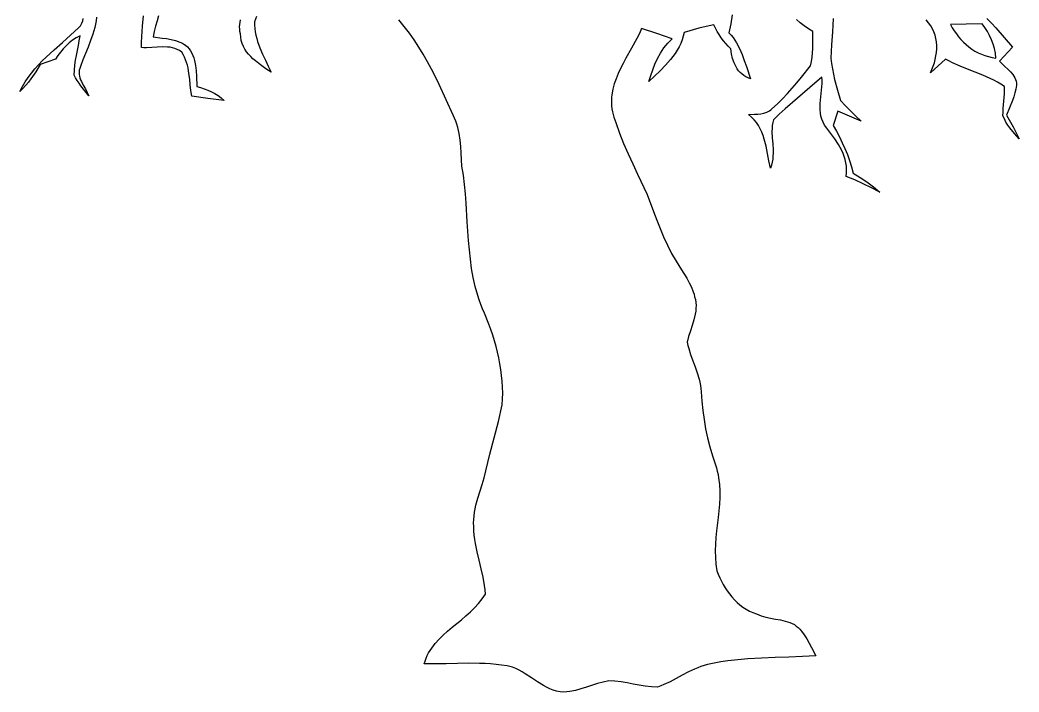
# Model space of a CAD drawing. Extents: x 0 to 24, y 0 to 24.
# Drawn here: x 0.7 to 6.06, y 0.03 to 3.64 of the extents above; entities that cross this region are included whole.
import ezdxf

# ---------------------------------------------------------------- set-up
doc = ezdxf.new("R2010")
doc.units = 0
doc.layers.add('Default_Layer', color=1, linetype='CONTINUOUS')

msp = doc.modelspace()

# ---------------------------------------------------------------- linework, layer by layer
at = {"layer": 'Default_Layer'}
for points in [[(1.1093, 3.6538), (1.1071, 3.6353), (1.1039, 3.6171), (1.1, 3.5991), (1.0901, 3.5635), (1.0781, 3.5285), (1.0648, 3.4938), (1.0508, 3.4593), (1.037, 3.4248), (1.024, 3.3903), (1.0195, 3.3796), (1.0169, 3.369), (1.0159, 3.3587), (1.0163, 3.3484), (1.0179, 3.3383), (1.0207, 3.3283), (1.0243, 3.3184), (1.0287, 3.3085), (1.0389, 3.289), (1.05, 3.2697), (1.0604, 3.2504), (1.0688, 3.2311), (1.0471, 3.258), (1.0259, 3.2853), (1.0159, 3.2993), (1.0065, 3.3136), (0.9978, 3.3285), (0.9901, 3.3438), (0.9912, 3.3704), (0.9939, 3.3969), (0.9978, 3.4232), (1.0024, 3.4495), (1.0125, 3.5019), (1.0172, 3.5281), (1.0211, 3.5543), (1.0006, 3.5433), (0.9815, 3.5306), (0.9636, 3.5164), (0.9468, 3.501), (0.9311, 3.4843), (0.9163, 3.4667), (0.9024, 3.4483), (0.8892, 3.4293), (0.848, 3.4152), (0.807, 3.4002), (0.7833, 3.3615), (0.7576, 3.3242), (0.7439, 3.3061), (0.7296, 3.2885), (0.7146, 3.2715), (0.6988, 3.255), (0.7122, 3.2815), (0.7271, 3.3069), (0.7434, 3.3311), (0.7608, 3.3544), (0.7793, 3.3768), (0.7986, 3.3984), (0.8188, 3.4194), (0.8397, 3.4398), (0.8827, 3.4795), (0.9267, 3.5183), (0.9706, 3.5571), (1.0133, 3.5967), (1.0239, 3.6089), (1.0315, 3.6216), (1.0363, 3.6345), (1.0388, 3.6478)], [(1.4433, 3.6625), (1.4348, 3.6343), (1.4271, 3.606), (1.4202, 3.5774), (1.414, 3.5485), (1.4619, 3.5424), (1.4862, 3.5391), (1.5102, 3.5348), (1.5337, 3.5289), (1.5564, 3.5209), (1.5673, 3.5159), (1.5779, 3.5101), (1.5881, 3.5035), (1.5979, 3.496), (1.6071, 3.4849), (1.615, 3.4731), (1.6217, 3.4609), (1.6273, 3.4483), (1.6319, 3.4353), (1.6357, 3.422), (1.6411, 3.3945), (1.6443, 3.3663), (1.646, 3.3379), (1.6487, 3.2819), (1.6687, 3.2762), (1.6884, 3.2696), (1.7077, 3.2622), (1.7265, 3.2536), (1.7447, 3.2439), (1.7622, 3.2329), (1.7789, 3.2206), (1.7946, 3.2067), (1.7079, 3.2178), (1.6214, 3.2301), (1.6168, 3.2601), (1.6133, 3.2906), (1.6101, 3.3213), (1.6063, 3.3519), (1.601, 3.3821), (1.5975, 3.3969), (1.5933, 3.4115), (1.5883, 3.4258), (1.5824, 3.4397), (1.5755, 3.4533), (1.5674, 3.4665), (1.5557, 3.4748), (1.5435, 3.4814), (1.5308, 3.4865), (1.5178, 3.4902), (1.5045, 3.4927), (1.4909, 3.4942), (1.4631, 3.4949), (1.4348, 3.4936), (1.4064, 3.4916), (1.3784, 3.4903), (1.3646, 3.4904), (1.3511, 3.4912), (1.3515, 3.5198), (1.3529, 3.5484), (1.3573, 3.6055), (1.3614, 3.6624)], [(1.9692, 3.6582), (1.9575, 3.6291), (1.9578, 3.6109), (1.9592, 3.5929), (1.9618, 3.5752), (1.9654, 3.5577), (1.9698, 3.5404), (1.975, 3.5234), (1.9872, 3.4897), (2.0014, 3.4565), (2.0166, 3.4237), (2.0321, 3.3911), (2.047, 3.3586), (2.0188, 3.3779), (1.9904, 3.398), (1.9629, 3.4195), (1.95, 3.4309), (1.9377, 3.4429), (1.9262, 3.4554), (1.9158, 3.4686), (1.9065, 3.4825), (1.8985, 3.4972), (1.8919, 3.5127), (1.887, 3.5291), (1.8838, 3.5464), (1.8824, 3.5647), (1.8799, 3.5778), (1.8785, 3.5906), (1.8782, 3.6033), (1.8788, 3.6159), (1.8804, 3.6283), (1.8827, 3.6406)], [(4.5237, 3.6672), (4.5151, 3.6191), (4.5052, 3.5713), (4.5168, 3.5582), (4.5274, 3.5446), (4.5372, 3.5305), (4.5462, 3.516), (4.5622, 3.4858), (4.576, 3.4544), (4.5882, 3.4221), (4.5995, 3.3894), (4.6214, 3.324), (4.6082, 3.329), (4.5961, 3.3349), (4.585, 3.3417), (4.575, 3.3493), (4.5659, 3.3577), (4.5578, 3.3668), (4.5505, 3.3766), (4.5441, 3.3869), (4.5384, 3.3978), (4.5335, 3.4092), (4.5256, 3.4332), (4.52, 3.4585), (4.5164, 3.4847), (4.5019, 3.4985), (4.4882, 3.513), (4.4755, 3.5283), (4.4636, 3.5442), (4.4525, 3.5606), (4.4423, 3.5776), (4.4327, 3.595), (4.4239, 3.6129), (4.3838, 3.6043), (4.344, 3.5947), (4.2647, 3.573), (4.2602, 3.5523), (4.2541, 3.5324), (4.2466, 3.5132), (4.2379, 3.4948), (4.2279, 3.477), (4.2169, 3.4598), (4.205, 3.4431), (4.1923, 3.427), (4.1649, 3.3959), (4.1358, 3.3661), (4.0763, 3.3088), (4.0857, 3.3404), (4.0962, 3.3719), (4.1081, 3.4029), (4.1218, 3.4329), (4.1375, 3.4618), (4.1463, 3.4756), (4.1558, 3.4891), (4.1659, 3.502), (4.1768, 3.5145), (4.1884, 3.5264), (4.2009, 3.5376), (4.1191, 3.5671), (4.0368, 3.5945), (4.0245, 3.5675), (4.011, 3.5407), (3.9817, 3.4872), (3.9515, 3.4335), (3.9369, 3.4065), (3.9231, 3.3793), (3.9104, 3.3517), (3.8992, 3.3239), (3.8897, 3.2957), (3.8822, 3.267), (3.8772, 3.2377), (3.8757, 3.2229), (3.875, 3.2079), (3.875, 3.1928), (3.8758, 3.1775), (3.8775, 3.1621), (3.88, 3.1464), (3.8884, 3.1174), (3.8975, 3.0886), (3.9177, 3.0319), (3.9402, 2.976), (3.9643, 2.9208), (3.9896, 2.8659), (4.0154, 2.8114), (4.0666, 2.7022), (4.1005, 2.6104), (4.1179, 2.5645), (4.136, 2.519), (4.1551, 2.474), (4.1756, 2.4295), (4.1978, 2.3858), (4.2219, 2.3431), (4.2359, 2.3202), (4.2505, 2.2974), (4.2793, 2.2518), (4.2926, 2.2283), (4.3043, 2.2042), (4.3141, 2.1791), (4.3181, 2.1662), (4.3214, 2.1529), (4.3254, 2.1372), (4.3278, 2.1216), (4.3288, 2.1061), (4.3285, 2.0906), (4.327, 2.0752), (4.3246, 2.0599), (4.3176, 2.0294), (4.3085, 1.9991), (4.2987, 1.9688), (4.2893, 1.9387), (4.2817, 1.9086), (4.2852, 1.8917), (4.2895, 1.8749), (4.2998, 1.8419), (4.3116, 1.8092), (4.3238, 1.7766), (4.3355, 1.7438), (4.3454, 1.7106), (4.3495, 1.6938), (4.3527, 1.6768), (4.355, 1.6595), (4.3562, 1.6419), (4.36, 1.592), (4.3651, 1.5422), (4.3719, 1.4927), (4.3803, 1.4434), (4.3904, 1.3945), (4.4025, 1.346), (4.4165, 1.2979), (4.4326, 1.2505), (4.4384, 1.2329), (4.4432, 1.2154), (4.4472, 1.1978), (4.4504, 1.1802), (4.4547, 1.1448), (4.4565, 1.1093), (4.4563, 1.0737), (4.4545, 1.0381), (4.4514, 1.0023), (4.4477, 0.9665), (4.4395, 0.8949), (4.4359, 0.8591), (4.4333, 0.8233), (4.4321, 0.7875), (4.4327, 0.7518), (4.4354, 0.7162), (4.4409, 0.6806), (4.4482, 0.662), (4.4563, 0.6435), (4.4651, 0.6252), (4.4748, 0.6072), (4.4853, 0.5897), (4.4966, 0.5726), (4.5086, 0.5561), (4.5215, 0.5403), (4.5351, 0.5253), (4.5496, 0.5111), (4.5648, 0.4978), (4.5809, 0.4855), (4.5977, 0.4744), (4.6154, 0.4645), (4.6338, 0.4559), (4.6531, 0.4486), (4.6653, 0.4433), (4.6778, 0.4387), (4.7033, 0.4315), (4.7293, 0.4259), (4.7555, 0.4212), (4.7817, 0.4163), (4.8075, 0.4103), (4.8327, 0.4024), (4.845, 0.3974), (4.857, 0.3915), (4.8674, 0.3836), (4.8771, 0.3751), (4.8861, 0.3661), (4.8946, 0.3566), (4.9102, 0.3362), (4.9241, 0.3146), (4.9369, 0.2921), (4.949, 0.2691), (4.9727, 0.2234), (4.8998, 0.2195), (4.8267, 0.2169), (4.7536, 0.2147), (4.6805, 0.2119), (4.6076, 0.2076), (4.5712, 0.2046), (4.535, 0.2008), (4.4988, 0.1963), (4.4627, 0.1908), (4.4268, 0.1842), (4.391, 0.1764), (4.373, 0.1718), (4.3553, 0.1663), (4.338, 0.1599), (4.3209, 0.1529), (4.2876, 0.1371), (4.2548, 0.1198), (4.2222, 0.1021), (4.1895, 0.0849), (4.1562, 0.069), (4.1392, 0.0619), (4.122, 0.0554), (4.0891, 0.0568), (4.0564, 0.0605), (4.0239, 0.0658), (3.9914, 0.0719), (3.9589, 0.078), (3.9264, 0.0834), (3.8936, 0.0872), (3.8607, 0.0888), (3.8302, 0.0829), (3.8002, 0.0748), (3.7408, 0.0555), (3.711, 0.0461), (3.681, 0.038), (3.6505, 0.0321), (3.6351, 0.0303), (3.6194, 0.0293), (3.5995, 0.0311), (3.5804, 0.0347), (3.562, 0.0401), (3.5442, 0.0469), (3.5268, 0.055), (3.5099, 0.0641), (3.477, 0.0845), (3.4446, 0.1064), (3.4121, 0.1279), (3.3955, 0.1381), (3.3787, 0.1474), (3.3614, 0.1559), (3.3436, 0.1631), (3.3143, 0.1692), (3.285, 0.174), (3.2555, 0.1777), (3.226, 0.1804), (3.1963, 0.1822), (3.1667, 0.1833), (3.1072, 0.1837), (3.0476, 0.1826), (2.9879, 0.181), (2.9283, 0.1799), (2.8689, 0.1803), (2.8738, 0.1959), (2.8795, 0.211), (2.886, 0.2254), (2.8932, 0.2394), (2.9011, 0.2528), (2.9096, 0.2657), (2.9284, 0.2903), (2.9491, 0.3135), (2.9715, 0.3355), (2.995, 0.3567), (3.0193, 0.3773), (3.069, 0.4179), (3.0935, 0.4385), (3.1174, 0.4596), (3.1402, 0.4817), (3.1616, 0.5048), (3.1811, 0.5295), (3.1901, 0.5424), (3.1984, 0.5558), (3.1963, 0.5788), (3.1933, 0.6016), (3.1851, 0.6469), (3.175, 0.6919), (3.1641, 0.7368), (3.1536, 0.7816), (3.1445, 0.8267), (3.1409, 0.8494), (3.1381, 0.8722), (3.1361, 0.8952), (3.1353, 0.9182), (3.1346, 0.9377), (3.1352, 0.957), (3.1368, 0.9762), (3.1394, 0.9952), (3.1428, 1.014), (3.147, 1.0327), (3.1569, 1.0699), (3.1799, 1.1437), (3.191, 1.1807), (3.2004, 1.2178), (3.2223, 1.3064), (3.2451, 1.3948), (3.2675, 1.4832), (3.2887, 1.5718), (3.2903, 1.6035), (3.2907, 1.6352), (3.29, 1.6669), (3.2881, 1.6985), (3.2852, 1.73), (3.2812, 1.7614), (3.2762, 1.7927), (3.2702, 1.8238), (3.2634, 1.8547), (3.2556, 1.8855), (3.247, 1.916), (3.2376, 1.9463), (3.2274, 1.9764), (3.2165, 2.0062), (3.1926, 2.0649), (3.1825, 2.0882), (3.1732, 2.1117), (3.1647, 2.1354), (3.157, 2.1593), (3.1436, 2.2074), (3.1327, 2.2561), (3.124, 2.3053), (3.1171, 2.3548), (3.1117, 2.4046), (3.1074, 2.4547), (3.1007, 2.5552), (3.0944, 2.6557), (3.0905, 2.7059), (3.0856, 2.7558), (3.0795, 2.8054), (3.0717, 2.8546), (3.0674, 2.9245), (3.0652, 2.9596), (3.062, 2.9944), (3.057, 3.0288), (3.0536, 3.0458), (3.0495, 3.0626), (3.0445, 3.0792), (3.0387, 3.0957), (3.0319, 3.1119), (3.024, 3.1278), (2.9876, 3.2109), (2.9495, 3.2937), (2.9295, 3.3347), (2.9087, 3.3754), (2.8871, 3.4155), (2.8646, 3.4551), (2.8409, 3.4939), (2.8161, 3.532), (2.7901, 3.5691), (2.7626, 3.6051), (2.7337, 3.6401)], [(5.0644, 3.6468), (5.0608, 3.576), (5.0564, 3.5052), (5.0528, 3.4343), (5.0563, 3.4054), (5.0608, 3.3765), (5.0664, 3.3478), (5.0728, 3.3192), (5.0879, 3.2626), (5.1053, 3.2067), (5.1317, 3.1778), (5.1595, 3.1502), (5.1878, 3.123), (5.2159, 3.0954), (5.1529, 3.122), (5.0903, 3.1491), (5.0649, 3.0721), (5.0825, 3.0421), (5.099, 3.0116), (5.1143, 2.9804), (5.1284, 2.9487), (5.1414, 2.9165), (5.1532, 2.8839), (5.1638, 2.8508), (5.1733, 2.8174), (5.2103, 2.7939), (5.2464, 2.7692), (5.2814, 2.743), (5.3153, 2.7152), (5.2709, 2.738), (5.2262, 2.7601), (5.1808, 2.7807), (5.1578, 2.7902), (5.1346, 2.799), (5.1368, 2.8178), (5.1373, 2.8362), (5.1363, 2.8543), (5.1338, 2.872), (5.1299, 2.8892), (5.1248, 2.9062), (5.1186, 2.9228), (5.1114, 2.939), (5.1033, 2.955), (5.0944, 2.9706), (5.0747, 3.001), (5.0532, 3.0303), (5.0308, 3.0586), (5.0195, 3.0739), (5.0107, 3.0897), (5.0042, 3.1059), (4.9996, 3.1225), (4.9967, 3.1394), (4.9952, 3.1565), (4.995, 3.1739), (4.9956, 3.1914), (4.9988, 3.2269), (5.0028, 3.2625), (5.0054, 3.298), (5.0055, 3.3156), (5.0046, 3.333), (4.9393, 3.276), (4.8735, 3.2195), (4.8081, 3.1624), (4.776, 3.1334), (4.7443, 3.1038), (4.7407, 3.088), (4.7383, 3.0721), (4.7371, 3.056), (4.7368, 3.0397), (4.738, 3.007), (4.7404, 2.974), (4.7424, 2.9411), (4.7426, 2.9246), (4.7421, 2.9082), (4.7407, 2.8919), (4.7382, 2.8757), (4.7343, 2.8596), (4.7288, 2.8437), (4.7204, 2.8824), (4.7128, 2.9218), (4.7047, 2.9614), (4.6948, 3.0001), (4.6887, 3.0189), (4.6817, 3.0373), (4.6735, 3.055), (4.6641, 3.072), (4.6532, 3.0882), (4.6406, 3.1035), (4.6263, 3.1178), (4.61, 3.1309), (4.6432, 3.1331), (4.6601, 3.1341), (4.6768, 3.1358), (4.6931, 3.1389), (4.7087, 3.1439), (4.7162, 3.1473), (4.7234, 3.1514), (4.7303, 3.1563), (4.7368, 3.1621), (4.7656, 3.1882), (4.7932, 3.2155), (4.8199, 3.2438), (4.8458, 3.2729), (4.871, 3.3027), (4.8957, 3.3328), (4.9441, 3.3937), (4.9492, 3.4163), (4.9525, 3.4392), (4.9544, 3.4623), (4.9553, 3.4854), (4.9555, 3.532), (4.9558, 3.5783), (4.932, 3.592), (4.9097, 3.6073), (4.8886, 3.624), (4.8686, 3.6418)], [(5.8908, 3.6471), (5.9149, 3.6227), (5.9383, 3.5975), (5.9836, 3.5458), (6.0281, 3.4931), (5.9582, 3.4174), (5.9721, 3.4033), (5.9873, 3.3896), (6.0027, 3.3757), (6.0173, 3.3612), (6.0303, 3.3458), (6.0359, 3.3376), (6.0407, 3.329), (6.0445, 3.32), (6.0474, 3.3104), (6.0491, 3.3003), (6.0496, 3.2896), (6.046, 3.2686), (6.041, 3.2479), (6.0348, 3.2275), (6.0277, 3.2073), (6.0121, 3.1674), (5.9964, 3.1275), (6.031, 3.0646), (6.0474, 3.0327), (6.0632, 3.0003), (6.0386, 3.0296), (6.0145, 3.0595), (6.0034, 3.075), (5.9932, 3.091), (5.9844, 3.1078), (5.977, 3.1254), (5.9772, 3.145), (5.9783, 3.1647), (5.9818, 3.2038), (5.9848, 3.243), (5.9852, 3.2626), (5.9845, 3.2821), (5.9662, 3.2942), (5.9474, 3.3054), (5.9282, 3.3158), (5.9086, 3.3255), (5.8687, 3.3432), (5.8281, 3.3597), (5.7872, 3.3756), (5.7465, 3.392), (5.7065, 3.4098), (5.6869, 3.4194), (5.6676, 3.4297), (5.588, 3.3555), (5.5958, 3.3731), (5.6027, 3.391), (5.6086, 3.4093), (5.6135, 3.4278), (5.6172, 3.4465), (5.6198, 3.4653), (5.6212, 3.484), (5.6212, 3.5027), (5.6198, 3.5212), (5.6169, 3.5395), (5.6124, 3.5574), (5.6064, 3.575), (5.5986, 3.5921), (5.5891, 3.6086), (5.5778, 3.6245), (5.5645, 3.6398)]]:
    msp.add_lwpolyline(points, dxfattribs=at)
msp.add_lwpolyline([(5.6949, 3.6151), (5.7047, 3.5978), (5.7153, 3.581), (5.7267, 3.5647), (5.7388, 3.5492), (5.7516, 3.5343), (5.7652, 3.5202), (5.7796, 3.507), (5.7946, 3.4946), (5.8103, 3.4832), (5.8267, 3.4728), (5.8437, 3.4634), (5.8614, 3.4552), (5.8797, 3.4482), (5.8987, 3.4425), (5.9182, 3.4381), (5.9383, 3.4351), (5.9363, 3.4606), (5.9318, 3.4854), (5.9249, 3.5094), (5.916, 3.5327), (5.9053, 3.5553), (5.8932, 3.5773), (5.8798, 3.5986), (5.8655, 3.6194), (5.7802, 3.6166), (5.6949, 3.6151)], close=True, dxfattribs=at)

doc.saveas('drawing.dxf')
